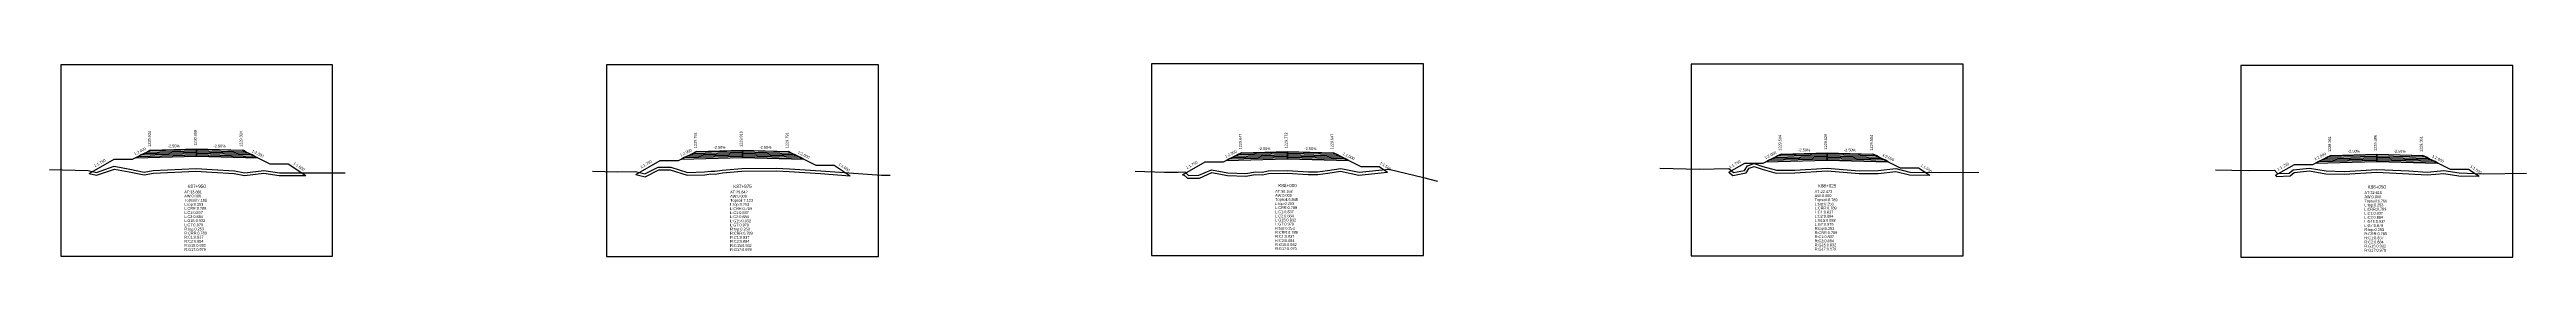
# Model space of a CAD drawing. Extents: x -7 to 78429, y 1189 to 1262.
# Drawn here: x 5799.4 to 6070, y 1218.2 to 1239.4 of the extents above; entities that cross this region are included whole.
import ezdxf
from ezdxf.enums import TextEntityAlignment as Align

# ---------------------------------------------------------------- set-up
doc = ezdxf.new("R2010")
doc.units = 0

msp = doc.modelspace()

# ---------------------------------------------------------------- linework, layer by layer
at = {"layer": 'A4_BORDER', "color": 7}
for points in [[(5800.618, 1218.295), (5830.318, 1218.295), (5830.318, 1239.295), (5800.618, 1239.295), (5800.618, 1218.295)], [(5860.248, 1218.281), (5889.948, 1218.281), (5889.948, 1239.281), (5860.248, 1239.281), (5860.248, 1218.281)], [(5919.779, 1218.375), (5949.479, 1218.375), (5949.479, 1239.375), (5919.779, 1239.375), (5919.779, 1218.375)], [(5978.72, 1218.341), (6008.42, 1218.341), (6008.42, 1239.341), (5978.72, 1239.341), (5978.72, 1218.341)], [(6038.767, 1218.217), (6068.467, 1218.217), (6068.467, 1239.217), (6038.767, 1239.217), (6038.767, 1218.217)]]:
    msp.add_lwpolyline(points, dxfattribs=at)
at = {"layer": 'CLEAR_GROUND', "color": 8}
for points in [[(5803.741, 1227.376), (5804.535, 1227.187), (5806.486, 1227.851), (5808.102, 1227.538), (5809.737, 1227.225), (5810.745, 1227.417), (5815.395, 1227.628), (5817.128, 1227.523), (5819.549, 1227.377), (5820.708, 1227.145), (5822.799, 1227.399), (5824.49, 1227.142), (5827.401, 1227.145)], [(5863.441, 1227.273), (5864.463, 1227.006), (5865.945, 1227.774), (5867.205, 1227.761), (5869.042, 1227.192), (5870.976, 1227.24), (5871.642, 1227.326), (5872.118, 1227.309), (5872.899, 1227.437), (5875.035, 1227.627), (5878.76, 1227.65), (5880.203, 1227.58), (5883.629, 1227.354), (5886.837, 1227.131)], [(5923.141, 1227.225), (5923.287, 1227.231), (5923.697, 1226.863), (5925.017, 1226.876), (5926.349, 1227.47), (5928.083, 1227.141), (5930.092, 1227.081), (5931.149, 1227.264), (5931.911, 1227.228), (5932.55, 1227.361), (5934.594, 1227.396), (5936.9, 1227.271), (5937.923, 1227.246), (5939.041, 1227.41), (5940.433, 1227.613), (5942.434, 1227.2), (5945.549, 1227.534)], [(5982.841, 1227.516), (5983.256, 1227.149), (5984.724, 1227.434), (5985.073, 1227.958), (5985.593, 1228.145), (5986.461, 1227.854), (5988.004, 1227.423), (5990.056, 1227.447), (5993.571, 1227.647), (5997.076, 1227.374), (5999.152, 1227.386), (6001.065, 1227.605), (6002.559, 1227.209), (6004.79, 1227.191)], [(6042.541, 1227.175), (6042.652, 1227.056), (6044.162, 1227.122), (6044.607, 1227.48), (6046.263, 1227.654), (6048.06, 1227.347), (6050.079, 1227.286), (6053.631, 1227.503), (6057.119, 1227.353), (6059.122, 1227.221), (6060.927, 1227.384), (6062.586, 1227.131), (6064.809, 1227.067)]]:
    msp.add_lwpolyline(points, dxfattribs=at)
at = {"layer": 'DESIGN_ROAD_TRIMMED', "color": 1}
for points in [[(5803.741, 1227.376), (5806.468, 1228.934), (5808.468, 1228.934), (5810.468, 1229.934), (5810.468, 1229.934), (5810.362, 1229.881), (5810.362, 1229.881), (5810.047, 1229.723), (5810.047, 1229.723), (5809.731, 1229.566), (5809.731, 1229.566), (5809.415, 1229.408), (5809.415, 1229.408), (5809.099, 1229.25), (5809.099, 1229.25), (5808.783, 1229.092), (5815.468, 1229.259), (5815.468, 1229.409), (5815.468, 1229.409), (5815.468, 1229.559), (5815.468, 1229.559), (5815.468, 1229.709), (5815.468, 1229.709), (5815.468, 1229.859), (5815.468, 1229.859), (5815.468, 1230.009), (5815.468, 1230.009), (5815.468, 1230.059), (5815.468, 1230.059), (5815.468, 1230.059), (5815.468, 1230.059), (5815.468, 1230.059), (5815.468, 1230.009), (5815.468, 1230.009), (5815.468, 1229.859), (5815.468, 1229.859), (5815.468, 1229.709), (5815.468, 1229.709), (5815.468, 1229.559), (5815.468, 1229.559), (5815.468, 1229.409), (5815.468, 1229.409), (5815.468, 1229.259), (5822.152, 1229.092), (5821.836, 1229.25), (5821.836, 1229.25), (5821.52, 1229.408), (5821.52, 1229.408), (5821.205, 1229.566), (5821.205, 1229.566), (5820.889, 1229.723), (5820.889, 1229.723), (5820.573, 1229.881), (5820.573, 1229.881), (5820.468, 1229.934), (5820.468, 1229.934), (5823.468, 1228.434), (5825.468, 1228.434), (5827.401, 1227.145)], [(5863.441, 1227.273), (5866.098, 1228.791), (5868.098, 1228.791), (5870.098, 1229.791), (5870.098, 1229.791), (5869.992, 1229.738), (5869.992, 1229.738), (5869.677, 1229.58), (5869.677, 1229.58), (5869.361, 1229.423), (5869.361, 1229.423), (5869.045, 1229.265), (5869.045, 1229.265), (5868.729, 1229.107), (5868.729, 1229.107), (5868.414, 1228.949), (5875.098, 1229.116), (5875.098, 1229.266), (5875.098, 1229.266), (5875.098, 1229.416), (5875.098, 1229.416), (5875.098, 1229.566), (5875.098, 1229.566), (5875.098, 1229.716), (5875.098, 1229.716), (5875.098, 1229.866), (5875.098, 1229.866), (5875.098, 1229.916), (5875.098, 1229.916), (5875.098, 1229.916), (5875.098, 1229.916), (5875.098, 1229.916), (5875.098, 1229.866), (5875.098, 1229.866), (5875.098, 1229.716), (5875.098, 1229.716), (5875.098, 1229.566), (5875.098, 1229.566), (5875.098, 1229.416), (5875.098, 1229.416), (5875.098, 1229.266), (5875.098, 1229.266), (5875.098, 1229.116), (5881.782, 1228.949), (5881.466, 1229.107), (5881.466, 1229.107), (5881.15, 1229.265), (5881.15, 1229.265), (5880.835, 1229.423), (5880.835, 1229.423), (5880.519, 1229.58), (5880.519, 1229.58), (5880.203, 1229.738), (5880.203, 1229.738), (5880.098, 1229.791), (5880.098, 1229.791), (5883.098, 1228.291), (5885.098, 1228.291), (5886.837, 1227.131)], [(5923.141, 1227.225), (5925.629, 1228.647), (5927.629, 1228.647), (5929.629, 1229.647), (5929.629, 1229.647), (5929.524, 1229.594), (5929.524, 1229.594), (5929.208, 1229.436), (5929.208, 1229.436), (5928.892, 1229.279), (5928.892, 1229.279), (5928.576, 1229.121), (5928.576, 1229.121), (5928.261, 1228.963), (5928.261, 1228.963), (5927.945, 1228.805), (5934.629, 1228.972), (5934.629, 1229.122), (5934.629, 1229.122), (5934.629, 1229.272), (5934.629, 1229.272), (5934.629, 1229.422), (5934.629, 1229.422), (5934.629, 1229.572), (5934.629, 1229.572), (5934.629, 1229.722), (5934.629, 1229.722), (5934.629, 1229.772), (5934.629, 1229.772), (5934.629, 1229.772), (5934.629, 1229.772), (5934.629, 1229.772), (5934.629, 1229.722), (5934.629, 1229.722), (5934.629, 1229.572), (5934.629, 1229.572), (5934.629, 1229.422), (5934.629, 1229.422), (5934.629, 1229.272), (5934.629, 1229.272), (5934.629, 1229.122), (5934.629, 1229.122), (5934.629, 1228.972), (5941.313, 1228.805), (5940.997, 1228.963), (5940.997, 1228.963), (5940.682, 1229.121), (5940.682, 1229.121), (5940.366, 1229.279), (5940.366, 1229.279), (5940.05, 1229.436), (5940.05, 1229.436), (5939.734, 1229.594), (5939.734, 1229.594), (5939.629, 1229.647), (5939.629, 1229.647), (5942.629, 1228.147), (5944.629, 1228.147), (5945.549, 1227.534)], [(5982.841, 1227.516), (5984.57, 1228.504), (5986.57, 1228.504), (5988.57, 1229.504), (5988.57, 1229.504), (5988.465, 1229.451), (5988.465, 1229.451), (5988.149, 1229.293), (5988.149, 1229.293), (5987.833, 1229.136), (5987.833, 1229.136), (5987.517, 1228.978), (5987.517, 1228.978), (5987.202, 1228.82), (5987.202, 1228.82), (5986.886, 1228.662), (5993.57, 1228.829), (5993.57, 1228.979), (5993.57, 1228.979), (5993.57, 1229.129), (5993.57, 1229.129), (5993.57, 1229.279), (5993.57, 1229.279), (5993.57, 1229.429), (5993.57, 1229.429), (5993.57, 1229.579), (5993.57, 1229.579), (5993.57, 1229.629), (5993.57, 1229.629), (5993.57, 1229.629), (5993.57, 1229.629), (5993.57, 1229.629), (5993.57, 1229.579), (5993.57, 1229.579), (5993.57, 1229.429), (5993.57, 1229.429), (5993.57, 1229.279), (5993.57, 1229.279), (5993.57, 1229.129), (5993.57, 1229.129), (5993.57, 1228.979), (5993.57, 1228.979), (5993.57, 1228.829), (6000.254, 1228.662), (5999.939, 1228.82), (5999.939, 1228.82), (5999.623, 1228.978), (5999.623, 1228.978), (5999.307, 1229.136), (5999.307, 1229.136), (5998.991, 1229.293), (5998.991, 1229.293), (5998.675, 1229.451), (5998.675, 1229.451), (5998.57, 1229.504), (5998.57, 1229.504), (6001.57, 1228.004), (6003.57, 1228.004), (6004.79, 1227.191)], [(6042.541, 1227.175), (6044.617, 1228.361), (6046.617, 1228.361), (6048.617, 1229.361), (6048.617, 1229.361), (6048.512, 1229.308), (6048.512, 1229.308), (6048.196, 1229.15), (6048.196, 1229.15), (6047.88, 1228.993), (6047.88, 1228.993), (6047.564, 1228.835), (6047.564, 1228.835), (6047.249, 1228.677), (6047.249, 1228.677), (6046.933, 1228.519), (6053.617, 1228.686), (6053.617, 1228.836), (6053.617, 1228.836), (6053.617, 1228.986), (6053.617, 1228.986), (6053.617, 1229.136), (6053.617, 1229.136), (6053.617, 1229.286), (6053.617, 1229.286), (6053.617, 1229.436), (6053.617, 1229.436), (6053.617, 1229.486), (6053.617, 1229.486), (6053.617, 1229.486), (6053.617, 1229.486), (6053.617, 1229.486), (6053.617, 1229.436), (6053.617, 1229.436), (6053.617, 1229.286), (6053.617, 1229.286), (6053.617, 1229.136), (6053.617, 1229.136), (6053.617, 1228.986), (6053.617, 1228.986), (6053.617, 1228.836), (6053.617, 1228.836), (6053.617, 1228.686), (6060.301, 1228.519), (6059.985, 1228.677), (6059.985, 1228.677), (6059.67, 1228.835), (6059.67, 1228.835), (6059.354, 1228.993), (6059.354, 1228.993), (6059.038, 1229.15), (6059.038, 1229.15), (6058.722, 1229.308), (6058.722, 1229.308), (6058.617, 1229.361), (6058.617, 1229.361), (6061.617, 1227.861), (6063.617, 1227.861), (6064.809, 1227.067)]]:
    msp.add_lwpolyline(points, dxfattribs=at)
at = {"layer": 'FINISHED_ROAD', "color": 2}
for points in [[(5806.468, 1228.934), (5808.468, 1228.934), (5810.468, 1229.934), (5810.468, 1229.934), (5815.468, 1230.059), (5820.468, 1229.934), (5820.468, 1229.934), (5823.468, 1228.434), (5825.468, 1228.434)], [(5866.098, 1228.791), (5868.098, 1228.791), (5870.098, 1229.791), (5870.098, 1229.791), (5875.098, 1229.916), (5880.098, 1229.791), (5880.098, 1229.791), (5883.098, 1228.291), (5885.098, 1228.291)], [(5925.629, 1228.647), (5927.629, 1228.647), (5929.629, 1229.647), (5929.629, 1229.647), (5934.629, 1229.772), (5939.629, 1229.647), (5939.629, 1229.647), (5942.629, 1228.147), (5944.629, 1228.147)], [(5984.57, 1228.504), (5986.57, 1228.504), (5988.57, 1229.504), (5988.57, 1229.504), (5993.57, 1229.629), (5998.57, 1229.504), (5998.57, 1229.504), (6001.57, 1228.004), (6003.57, 1228.004)], [(6044.617, 1228.361), (6046.617, 1228.361), (6048.617, 1229.361), (6048.617, 1229.361), (6053.617, 1229.486), (6058.617, 1229.361), (6058.617, 1229.361), (6061.617, 1227.861), (6063.617, 1227.861)]]:
    msp.add_lwpolyline(points, dxfattribs=at)
at = {"layer": 'LAYER_0', "color": 4}
for points in [[(5810.468, 1229.934), (5810.362, 1229.881), (5815.468, 1230.009), (5815.468, 1230.059)], [(5870.098, 1229.791), (5869.992, 1229.738), (5875.098, 1229.866), (5875.098, 1229.916)], [(5929.629, 1229.647), (5929.524, 1229.594), (5934.629, 1229.722), (5934.629, 1229.772)], [(5988.57, 1229.504), (5988.465, 1229.451), (5993.57, 1229.579), (5993.57, 1229.629)], [(6048.617, 1229.361), (6048.512, 1229.308), (6053.617, 1229.436), (6053.617, 1229.486)]]:
    msp.add_lwpolyline(points, dxfattribs=at)
at = {"layer": 'LAYER_1', "color": 4}
for points in [[(5810.362, 1229.881), (5810.047, 1229.723), (5815.468, 1229.859), (5815.468, 1230.009)], [(5869.992, 1229.738), (5869.677, 1229.58), (5875.098, 1229.716), (5875.098, 1229.866)], [(5929.524, 1229.594), (5929.208, 1229.436), (5934.629, 1229.572), (5934.629, 1229.722)], [(5988.465, 1229.451), (5988.149, 1229.293), (5993.57, 1229.429), (5993.57, 1229.579)], [(6048.512, 1229.308), (6048.196, 1229.15), (6053.617, 1229.286), (6053.617, 1229.436)]]:
    msp.add_lwpolyline(points, dxfattribs=at)
at = {"layer": 'LAYER_10', "color": 6}
for points in [[(5821.52, 1229.408), (5821.836, 1229.25), (5815.468, 1229.409), (5815.468, 1229.559)], [(5881.15, 1229.265), (5881.466, 1229.107), (5875.098, 1229.266), (5875.098, 1229.416)], [(5940.682, 1229.121), (5940.997, 1228.963), (5934.629, 1229.122), (5934.629, 1229.272)], [(5999.623, 1228.978), (5999.939, 1228.82), (5993.57, 1228.979), (5993.57, 1229.129)], [(6059.67, 1228.835), (6059.985, 1228.677), (6053.617, 1228.836), (6053.617, 1228.986)]]:
    msp.add_lwpolyline(points, dxfattribs=at)
at = {"layer": 'LAYER_11', "color": 6}
for points in [[(5821.836, 1229.25), (5822.152, 1229.092), (5815.468, 1229.259), (5815.468, 1229.409)], [(5881.466, 1229.107), (5881.782, 1228.949), (5875.098, 1229.116), (5875.098, 1229.266)], [(5940.997, 1228.963), (5941.313, 1228.805), (5934.629, 1228.972), (5934.629, 1229.122)], [(5999.939, 1228.82), (6000.254, 1228.662), (5993.57, 1228.829), (5993.57, 1228.979)], [(6059.985, 1228.677), (6060.301, 1228.519), (6053.617, 1228.686), (6053.617, 1228.836)]]:
    msp.add_lwpolyline(points, dxfattribs=at)
at = {"layer": 'LAYER_2', "color": 4}
for points in [[(5810.047, 1229.723), (5809.731, 1229.566), (5815.468, 1229.709), (5815.468, 1229.859)], [(5869.677, 1229.58), (5869.361, 1229.423), (5875.098, 1229.566), (5875.098, 1229.716)], [(5929.208, 1229.436), (5928.892, 1229.279), (5934.629, 1229.422), (5934.629, 1229.572)], [(5988.149, 1229.293), (5987.833, 1229.136), (5993.57, 1229.279), (5993.57, 1229.429)], [(6048.196, 1229.15), (6047.88, 1228.993), (6053.617, 1229.136), (6053.617, 1229.286)]]:
    msp.add_lwpolyline(points, dxfattribs=at)
at = {"layer": 'LAYER_3', "color": 4}
for points in [[(5809.731, 1229.566), (5809.415, 1229.408), (5815.468, 1229.559), (5815.468, 1229.709)], [(5869.361, 1229.423), (5869.045, 1229.265), (5875.098, 1229.416), (5875.098, 1229.566)], [(5928.892, 1229.279), (5928.576, 1229.121), (5934.629, 1229.272), (5934.629, 1229.422)], [(5987.833, 1229.136), (5987.517, 1228.978), (5993.57, 1229.129), (5993.57, 1229.279)], [(6047.88, 1228.993), (6047.564, 1228.835), (6053.617, 1228.986), (6053.617, 1229.136)]]:
    msp.add_lwpolyline(points, dxfattribs=at)
at = {"layer": 'LAYER_4', "color": 4}
for points in [[(5809.415, 1229.408), (5809.099, 1229.25), (5815.468, 1229.409), (5815.468, 1229.559)], [(5869.045, 1229.265), (5868.729, 1229.107), (5875.098, 1229.266), (5875.098, 1229.416)], [(5928.576, 1229.121), (5928.261, 1228.963), (5934.629, 1229.122), (5934.629, 1229.272)], [(5987.517, 1228.978), (5987.202, 1228.82), (5993.57, 1228.979), (5993.57, 1229.129)], [(6047.564, 1228.835), (6047.249, 1228.677), (6053.617, 1228.836), (6053.617, 1228.986)]]:
    msp.add_lwpolyline(points, dxfattribs=at)
at = {"layer": 'LAYER_5', "color": 4}
for points in [[(5809.099, 1229.25), (5808.783, 1229.092), (5815.468, 1229.259), (5815.468, 1229.409)], [(5868.729, 1229.107), (5868.414, 1228.949), (5875.098, 1229.116), (5875.098, 1229.266)], [(5928.261, 1228.963), (5927.945, 1228.805), (5934.629, 1228.972), (5934.629, 1229.122)], [(5987.202, 1228.82), (5986.886, 1228.662), (5993.57, 1228.829), (5993.57, 1228.979)], [(6047.249, 1228.677), (6046.933, 1228.519), (6053.617, 1228.686), (6053.617, 1228.836)]]:
    msp.add_lwpolyline(points, dxfattribs=at)
at = {"layer": 'LAYER_6', "color": 6}
for points in [[(5820.468, 1229.934), (5820.573, 1229.881), (5815.468, 1230.009), (5815.468, 1230.059)], [(5880.098, 1229.791), (5880.203, 1229.738), (5875.098, 1229.866), (5875.098, 1229.916)], [(5939.629, 1229.647), (5939.734, 1229.594), (5934.629, 1229.722), (5934.629, 1229.772)], [(5998.57, 1229.504), (5998.675, 1229.451), (5993.57, 1229.579), (5993.57, 1229.629)], [(6058.617, 1229.361), (6058.722, 1229.308), (6053.617, 1229.436), (6053.617, 1229.486)]]:
    msp.add_lwpolyline(points, dxfattribs=at)
at = {"layer": 'LAYER_7', "color": 6}
for points in [[(5820.573, 1229.881), (5820.889, 1229.723), (5815.468, 1229.859), (5815.468, 1230.009)], [(5880.203, 1229.738), (5880.519, 1229.58), (5875.098, 1229.716), (5875.098, 1229.866)], [(5939.734, 1229.594), (5940.05, 1229.436), (5934.629, 1229.572), (5934.629, 1229.722)], [(5998.675, 1229.451), (5998.991, 1229.293), (5993.57, 1229.429), (5993.57, 1229.579)], [(6058.722, 1229.308), (6059.038, 1229.15), (6053.617, 1229.286), (6053.617, 1229.436)]]:
    msp.add_lwpolyline(points, dxfattribs=at)
at = {"layer": 'LAYER_8', "color": 6}
for points in [[(5820.889, 1229.723), (5821.205, 1229.566), (5815.468, 1229.709), (5815.468, 1229.859)], [(5880.519, 1229.58), (5880.835, 1229.423), (5875.098, 1229.566), (5875.098, 1229.716)], [(5940.05, 1229.436), (5940.366, 1229.279), (5934.629, 1229.422), (5934.629, 1229.572)], [(5998.991, 1229.293), (5999.307, 1229.136), (5993.57, 1229.279), (5993.57, 1229.429)], [(6059.038, 1229.15), (6059.354, 1228.993), (6053.617, 1229.136), (6053.617, 1229.286)]]:
    msp.add_lwpolyline(points, dxfattribs=at)
at = {"layer": 'LAYER_9', "color": 6}
for points in [[(5821.205, 1229.566), (5821.52, 1229.408), (5815.468, 1229.559), (5815.468, 1229.709)], [(5880.835, 1229.423), (5881.15, 1229.265), (5875.098, 1229.416), (5875.098, 1229.566)], [(5940.366, 1229.279), (5940.682, 1229.121), (5934.629, 1229.272), (5934.629, 1229.422)], [(5999.307, 1229.136), (5999.623, 1228.978), (5993.57, 1229.129), (5993.57, 1229.279)], [(6059.354, 1228.993), (6059.67, 1228.835), (6053.617, 1228.986), (6053.617, 1229.136)]]:
    msp.add_lwpolyline(points, dxfattribs=at)
at = {"layer": 'NATURAL_GROUND', "color": 3}
for points in [[(5975.311, 1227.939), (5979.641, 1227.833), (5982.833, 1227.924), (5983.344, 1227.472), (5984.544, 1227.705), (5984.878, 1228.207), (5985.589, 1228.462), (5986.549, 1228.141), (5988.043, 1227.723), (5990.046, 1227.747), (5993.574, 1227.948), (5997.087, 1227.674), (5999.134, 1227.686), (6001.087, 1227.91), (6002.599, 1227.509), (6005.853, 1227.482), (6010.156, 1227.528)], [(5799.398, 1227.814), (5803.601, 1227.718), (5804.521, 1227.499), (5806.465, 1228.161), (5808.159, 1227.833), (5809.737, 1227.53), (5810.71, 1227.716), (5815.398, 1227.928), (5817.146, 1227.822), (5819.588, 1227.675), (5820.72, 1227.449), (5822.804, 1227.702), (5824.513, 1227.442), (5831.688, 1227.449)], [(5858.712, 1227.623), (5861.407, 1227.565), (5863.408, 1227.592), (5864.428, 1227.325), (5865.874, 1228.075), (5867.252, 1228.061), (5869.084, 1227.493), (5870.953, 1227.54), (5871.628, 1227.627), (5872.099, 1227.61), (5872.862, 1227.735), (5875.021, 1227.927), (5878.767, 1227.95), (5880.22, 1227.88), (5883.65, 1227.653), (5890.272, 1227.194), (5891.225, 1227.192)], [(5917.988, 1227.617), (5921.189, 1227.512), (5922.676, 1227.507), (5923.397, 1227.536), (5923.811, 1227.164), (5924.952, 1227.175), (5926.312, 1227.782), (5928.116, 1227.44), (5930.071, 1227.382), (5931.13, 1227.565), (5931.887, 1227.529), (5932.517, 1227.66), (5934.599, 1227.696), (5936.912, 1227.571), (5937.905, 1227.547), (5938.998, 1227.707), (5940.442, 1227.917), (5942.449, 1227.503), (5945.714, 1227.853), (5949.498, 1226.916), (5951.011, 1226.514)], [(6036.014, 1227.784), (6039.565, 1227.715), (6042.444, 1227.72), (6042.777, 1227.362), (6044.051, 1227.417), (6044.488, 1227.769), (6046.273, 1227.957), (6048.09, 1227.646), (6050.074, 1227.586), (6053.628, 1227.803), (6057.135, 1227.653), (6059.118, 1227.522), (6060.936, 1227.686), (6062.613, 1227.43), (6065.286, 1227.353), (6069.966, 1227.411)]]:
    msp.add_lwpolyline(points, dxfattribs=at)
at = {"layer": 'STRUCTURE_LEFT', "color": 4}
for points in [[(5810.468, 1229.934), (5810.362, 1229.881), (5810.362, 1229.881), (5810.047, 1229.723), (5810.047, 1229.723), (5809.731, 1229.566), (5809.731, 1229.566), (5809.415, 1229.408), (5809.415, 1229.408), (5809.099, 1229.25), (5809.099, 1229.25), (5808.783, 1229.092), (5815.468, 1229.259), (5815.468, 1229.409), (5815.468, 1229.409), (5815.468, 1229.559), (5815.468, 1229.559), (5815.468, 1229.709), (5815.468, 1229.709), (5815.468, 1229.859), (5815.468, 1229.859), (5815.468, 1230.009), (5815.468, 1230.009), (5815.468, 1230.059), (5815.468, 1230.059)], [(5870.098, 1229.791), (5869.992, 1229.738), (5869.992, 1229.738), (5869.677, 1229.58), (5869.677, 1229.58), (5869.361, 1229.423), (5869.361, 1229.423), (5869.045, 1229.265), (5869.045, 1229.265), (5868.729, 1229.107), (5868.729, 1229.107), (5868.414, 1228.949), (5875.098, 1229.116), (5875.098, 1229.266), (5875.098, 1229.266), (5875.098, 1229.416), (5875.098, 1229.416), (5875.098, 1229.566), (5875.098, 1229.566), (5875.098, 1229.716), (5875.098, 1229.716), (5875.098, 1229.866), (5875.098, 1229.866), (5875.098, 1229.916), (5875.098, 1229.916)], [(5929.629, 1229.647), (5929.524, 1229.594), (5929.524, 1229.594), (5929.208, 1229.436), (5929.208, 1229.436), (5928.892, 1229.279), (5928.892, 1229.279), (5928.576, 1229.121), (5928.576, 1229.121), (5928.261, 1228.963), (5928.261, 1228.963), (5927.945, 1228.805), (5934.629, 1228.972), (5934.629, 1229.122), (5934.629, 1229.122), (5934.629, 1229.272), (5934.629, 1229.272), (5934.629, 1229.422), (5934.629, 1229.422), (5934.629, 1229.572), (5934.629, 1229.572), (5934.629, 1229.722), (5934.629, 1229.722), (5934.629, 1229.772), (5934.629, 1229.772)], [(5988.57, 1229.504), (5988.465, 1229.451), (5988.465, 1229.451), (5988.149, 1229.293), (5988.149, 1229.293), (5987.833, 1229.136), (5987.833, 1229.136), (5987.517, 1228.978), (5987.517, 1228.978), (5987.202, 1228.82), (5987.202, 1228.82), (5986.886, 1228.662), (5993.57, 1228.829), (5993.57, 1228.979), (5993.57, 1228.979), (5993.57, 1229.129), (5993.57, 1229.129), (5993.57, 1229.279), (5993.57, 1229.279), (5993.57, 1229.429), (5993.57, 1229.429), (5993.57, 1229.579), (5993.57, 1229.579), (5993.57, 1229.629), (5993.57, 1229.629)], [(6048.617, 1229.361), (6048.512, 1229.308), (6048.512, 1229.308), (6048.196, 1229.15), (6048.196, 1229.15), (6047.88, 1228.993), (6047.88, 1228.993), (6047.564, 1228.835), (6047.564, 1228.835), (6047.249, 1228.677), (6047.249, 1228.677), (6046.933, 1228.519), (6053.617, 1228.686), (6053.617, 1228.836), (6053.617, 1228.836), (6053.617, 1228.986), (6053.617, 1228.986), (6053.617, 1229.136), (6053.617, 1229.136), (6053.617, 1229.286), (6053.617, 1229.286), (6053.617, 1229.436), (6053.617, 1229.436), (6053.617, 1229.486), (6053.617, 1229.486)]]:
    msp.add_lwpolyline(points, dxfattribs=at)
at = {"layer": 'STRUCTURE_RIGHT', "color": 6}
for points in [[(5815.468, 1230.059), (5815.468, 1230.059), (5815.468, 1230.009), (5815.468, 1230.009), (5815.468, 1229.859), (5815.468, 1229.859), (5815.468, 1229.709), (5815.468, 1229.709), (5815.468, 1229.559), (5815.468, 1229.559), (5815.468, 1229.409), (5815.468, 1229.409), (5815.468, 1229.259), (5822.152, 1229.092), (5821.836, 1229.25), (5821.836, 1229.25), (5821.52, 1229.408), (5821.52, 1229.408), (5821.205, 1229.566), (5821.205, 1229.566), (5820.889, 1229.723), (5820.889, 1229.723), (5820.573, 1229.881), (5820.573, 1229.881), (5820.468, 1229.934)], [(5875.098, 1229.916), (5875.098, 1229.916), (5875.098, 1229.866), (5875.098, 1229.866), (5875.098, 1229.716), (5875.098, 1229.716), (5875.098, 1229.566), (5875.098, 1229.566), (5875.098, 1229.416), (5875.098, 1229.416), (5875.098, 1229.266), (5875.098, 1229.266), (5875.098, 1229.116), (5881.782, 1228.949), (5881.466, 1229.107), (5881.466, 1229.107), (5881.15, 1229.265), (5881.15, 1229.265), (5880.835, 1229.423), (5880.835, 1229.423), (5880.519, 1229.58), (5880.519, 1229.58), (5880.203, 1229.738), (5880.203, 1229.738), (5880.098, 1229.791)], [(5934.629, 1229.772), (5934.629, 1229.772), (5934.629, 1229.722), (5934.629, 1229.722), (5934.629, 1229.572), (5934.629, 1229.572), (5934.629, 1229.422), (5934.629, 1229.422), (5934.629, 1229.272), (5934.629, 1229.272), (5934.629, 1229.122), (5934.629, 1229.122), (5934.629, 1228.972), (5941.313, 1228.805), (5940.997, 1228.963), (5940.997, 1228.963), (5940.682, 1229.121), (5940.682, 1229.121), (5940.366, 1229.279), (5940.366, 1229.279), (5940.05, 1229.436), (5940.05, 1229.436), (5939.734, 1229.594), (5939.734, 1229.594), (5939.629, 1229.647)], [(5993.57, 1229.629), (5993.57, 1229.629), (5993.57, 1229.579), (5993.57, 1229.579), (5993.57, 1229.429), (5993.57, 1229.429), (5993.57, 1229.279), (5993.57, 1229.279), (5993.57, 1229.129), (5993.57, 1229.129), (5993.57, 1228.979), (5993.57, 1228.979), (5993.57, 1228.829), (6000.254, 1228.662), (5999.939, 1228.82), (5999.939, 1228.82), (5999.623, 1228.978), (5999.623, 1228.978), (5999.307, 1229.136), (5999.307, 1229.136), (5998.991, 1229.293), (5998.991, 1229.293), (5998.675, 1229.451), (5998.675, 1229.451), (5998.57, 1229.504)], [(6053.617, 1229.486), (6053.617, 1229.486), (6053.617, 1229.436), (6053.617, 1229.436), (6053.617, 1229.286), (6053.617, 1229.286), (6053.617, 1229.136), (6053.617, 1229.136), (6053.617, 1228.986), (6053.617, 1228.986), (6053.617, 1228.836), (6053.617, 1228.836), (6053.617, 1228.686), (6060.301, 1228.519), (6059.985, 1228.677), (6059.985, 1228.677), (6059.67, 1228.835), (6059.67, 1228.835), (6059.354, 1228.993), (6059.354, 1228.993), (6059.038, 1229.15), (6059.038, 1229.15), (6058.722, 1229.308), (6058.722, 1229.308), (6058.617, 1229.361)]]:
    msp.add_lwpolyline(points, dxfattribs=at)

# ---------------------------------------------------------------- texts
at = {"layer": 'INFO_TEXT'}
for s, p in [('AT:33.881', (5814.118, 1225.195)), ('AW:0.000', (5814.118, 1224.745)), ('Topsoil:7.182', (5814.118, 1224.295)), ('L:top:0.253', (5814.118, 1223.845)), ('L:CRR:0.789', (5814.118, 1223.395)), ('L:C1:0.837', (5814.118, 1222.945)), ('AT:29.642', (5873.748, 1225.181)), ('AW:0.000', (5873.748, 1224.731)), ('Topsoil:7.123', (5873.748, 1224.281)), ('L:top:0.253', (5873.748, 1223.831)), ('L:CRR:0.789', (5873.748, 1223.381)), ('L:C1:0.837', (5873.748, 1222.931)), ('AT:30.162', (5933.279, 1225.275)), ('AW:0.000', (5933.279, 1224.825)), ('Topsoil:6.849', (5933.279, 1224.375)), ('L:top:0.253', (5933.279, 1223.925)), ('L:CRR:0.789', (5933.279, 1223.475)), ('L:C1:0.837', (5933.279, 1223.025)), ('AT:22.473', (5992.22, 1225.241)), ('AW:0.000', (5992.22, 1224.791)), ('Topsoil:6.789', (5992.22, 1224.341)), ('L:top:0.253', (5992.22, 1223.891)), ('L:CRR:0.789', (5992.22, 1223.441)), ('L:C1:0.837', (5992.22, 1222.991)), ('AT:22.615', (6052.267, 1225.117)), ('AW:0.000', (6052.267, 1224.667)), ('Topsoil:6.766', (6052.267, 1224.217)), ('L:top:0.253', (6052.267, 1223.767)), ('L:CRR:0.789', (6052.267, 1223.317)), ('L:C1:0.837', (6052.267, 1222.867)), ('L:C2:0.884', (5814.118, 1222.495)), ('L:G15:0.932', (5814.118, 1222.045)), ('L:G7:0.979', (5814.118, 1221.595)), ('R:top:0.253', (5814.118, 1221.145)), ('R:CRR:0.789', (5814.118, 1220.695)), ('R:C1:0.837', (5814.118, 1220.245)), ('L:C2:0.884', (5873.748, 1222.481)), ('L:G15:0.932', (5873.748, 1222.031)), ('L:G7:0.979', (5873.748, 1221.581)), ('R:top:0.253', (5873.748, 1221.131)), ('R:CRR:0.789', (5873.748, 1220.681)), ('R:C1:0.837', (5873.748, 1220.231)), ('L:C2:0.884', (5933.279, 1222.575)), ('L:G15:0.932', (5933.279, 1222.125)), ('L:G7:0.979', (5933.279, 1221.675)), ('R:top:0.253', (5933.279, 1221.225)), ('R:CRR:0.789', (5933.279, 1220.775)), ('R:C1:0.837', (5933.279, 1220.325)), ('L:C2:0.884', (5992.22, 1222.541)), ('L:G15:0.932', (5992.22, 1222.091)), ('L:G7:0.979', (5992.22, 1221.641)), ('R:top:0.253', (5992.22, 1221.191)), ('R:CRR:0.789', (5992.22, 1220.741)), ('R:C1:0.837', (5992.22, 1220.291)), ('L:C2:0.884', (6052.267, 1222.417)), ('L:G15:0.932', (6052.267, 1221.967)), ('L:G7:0.979', (6052.267, 1221.517)), ('R:top:0.253', (6052.267, 1221.067)), ('R:CRR:0.789', (6052.267, 1220.617)), ('R:C1:0.837', (6052.267, 1220.167)), ('R:C2:0.884', (5814.118, 1219.795)), ('R:G15:0.932', (5814.118, 1219.345)), ('R:G17:0.979', (5814.118, 1218.895)), ('R:C2:0.884', (5873.748, 1219.781)), ('R:G15:0.932', (5873.748, 1219.331)), ('R:G17:0.979', (5873.748, 1218.881)), ('R:C2:0.884', (5933.279, 1219.875)), ('R:G15:0.932', (5933.279, 1219.425)), ('R:G17:0.979', (5933.279, 1218.975)), ('R:C2:0.884', (5992.22, 1219.841)), ('R:G15:0.932', (5992.22, 1219.391)), ('R:G17:0.979', (5992.22, 1218.941)), ('R:C2:0.884', (6052.267, 1219.717)), ('R:G15:0.932', (6052.267, 1219.267)), ('R:G17:0.979', (6052.267, 1218.817))]:
    msp.add_text(s, height=0.3, dxfattribs=at).set_placement(p)
at = {"layer": 'LEFT_TEXT_H'}
for s, p in [('1229.934', (5810.468, 1230.294)), ('1229.791', (5870.098, 1230.151)), ('1229.647', (5929.629, 1230.007)), ('1229.504', (5988.57, 1229.864)), ('1229.361', (6048.617, 1229.721))]:
    msp.add_text(s, height=0.3, rotation=90, dxfattribs=at).set_placement(p)
at = {"layer": 'POINT_TEXT_H'}
for s, p in [('1230.059', (5815.468, 1230.419)), ('1229.916', (5875.098, 1230.276)), ('1229.772', (5934.629, 1230.132)), ('1229.629', (5993.57, 1229.989)), ('1229.486', (6053.617, 1229.846))]:
    msp.add_text(s, height=0.3, rotation=90, dxfattribs=at).set_placement(p)
at = {"layer": 'RIGHT_TEXT_H'}
for s, p in [('1229.934', (5820.468, 1230.294)), ('1229.791', (5880.098, 1230.151)), ('1229.647', (5939.629, 1230.007)), ('1229.504', (5998.57, 1229.864)), ('1229.361', (6058.617, 1229.721))]:
    msp.add_text(s, height=0.3, rotation=90, dxfattribs=at).set_placement(p)
at = {"layer": 'SLOPE_left'}
for s, rotation, p in [('1:1.750', 29.745, (5805.015, 1228.311)), ('1:2.000', 26.565, (5809.387, 1229.595)), ('1:1.750', 29.745, (5864.68, 1228.188)), ('1:2.000', 26.565, (5869.017, 1229.452)), ('1:1.750', 29.745, (5924.296, 1228.093)), ('1:2.000', 26.565, (5928.549, 1229.308)), ('1:1.750', 29.745, (5983.616, 1228.166)), ('1:2.000', 26.565, (5987.49, 1229.165)), ('1:1.750', 29.745, (6043.49, 1227.924)), ('1:2.000', 26.565, (6047.537, 1229.022))]:
    msp.add_text(s, height=0.3, rotation=rotation, dxfattribs=at).set_placement(p, align=Align.BOTTOM_CENTER)
at = {"layer": 'SLOPE_right'}
for s, rotation, p in [('1:2.000', -26.565, (5822.048, 1229.345)), ('1:1.500', -33.69, (5826.534, 1227.939)), ('1:2.000', -26.565, (5881.678, 1229.202)), ('1:1.500', -33.69, (5886.067, 1227.861)), ('1:2.000', -26.565, (5941.21, 1229.058)), ('1:1.500', -33.69, (5945.189, 1227.99)), ('1:2.000', -26.565, (6000.151, 1228.915)), ('1:1.500', -33.69, (6004.28, 1227.747)), ('1:2.000', -26.565, (6060.198, 1228.772)), ('1:1.500', -33.69, (6064.313, 1227.614))]:
    msp.add_text(s, height=0.3, rotation=rotation, dxfattribs=at).set_placement(p, align=Align.BOTTOM_CENTER)
at = {"layer": 'SLOPE_TEXT'}
for p in [(5812.968, 1230.236), (5817.968, 1230.236), (5872.598, 1230.093), (5877.598, 1230.093), (5932.129, 1229.949), (5937.129, 1229.949), (5991.07, 1229.806), (5996.07, 1229.806), (6051.117, 1229.664), (6056.117, 1229.664)]:
    msp.add_text('-2.50%', height=0.3, dxfattribs=at).set_placement(p, align=Align.CENTER)
at = {"layer": 'STATION_TITLE'}
for s, p in [('K87+950', (5815.468, 1225.795)), ('K87+975', (5875.098, 1225.781)), ('K88+000', (5934.629, 1225.875)), ('K88+025', (5993.57, 1225.841)), ('K88+050', (6053.617, 1225.717))]:
    msp.add_text(s, height=0.36, dxfattribs=at).set_placement(p, align=Align.CENTER)

doc.saveas('drawing.dxf')
